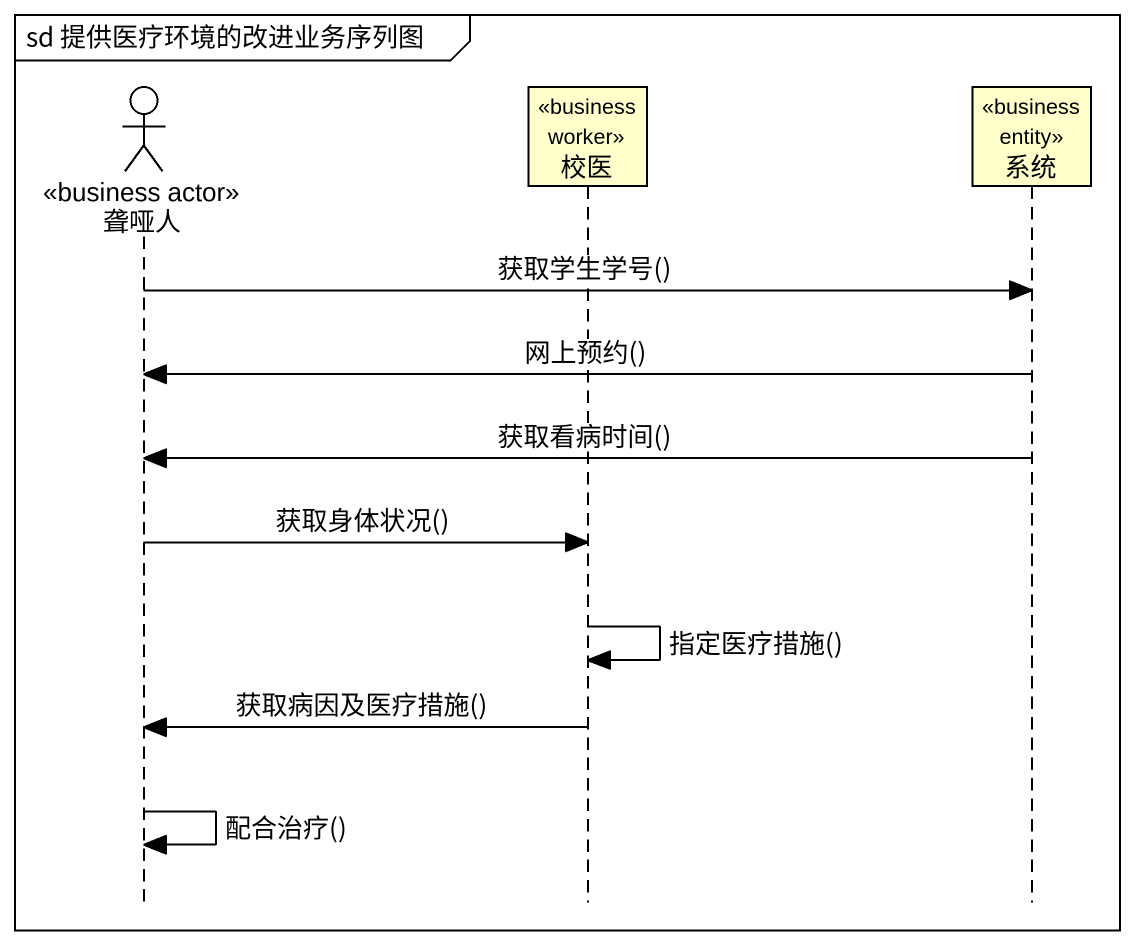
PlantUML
@startuml
mainframe sd 提供医疗环境的改进业务序列图
hide footbox
actor 聋哑人 <<business actor>>
participant 校医 <<business worker>>
participant 系统 <<business entity>>

聋哑人 -> 系统 : 获取学生学号()
系统 -> 聋哑人 : 网上预约()
系统 -> 聋哑人 : 获取看病时间()
聋哑人 -> 校医 : 获取身体状况()
校医 -> 校医 : 指定医疗措施()
校医 -> 聋哑人 : 获取病因及医疗措施()
聋哑人 -> 聋哑人 : 配合治疗()
@enduml
